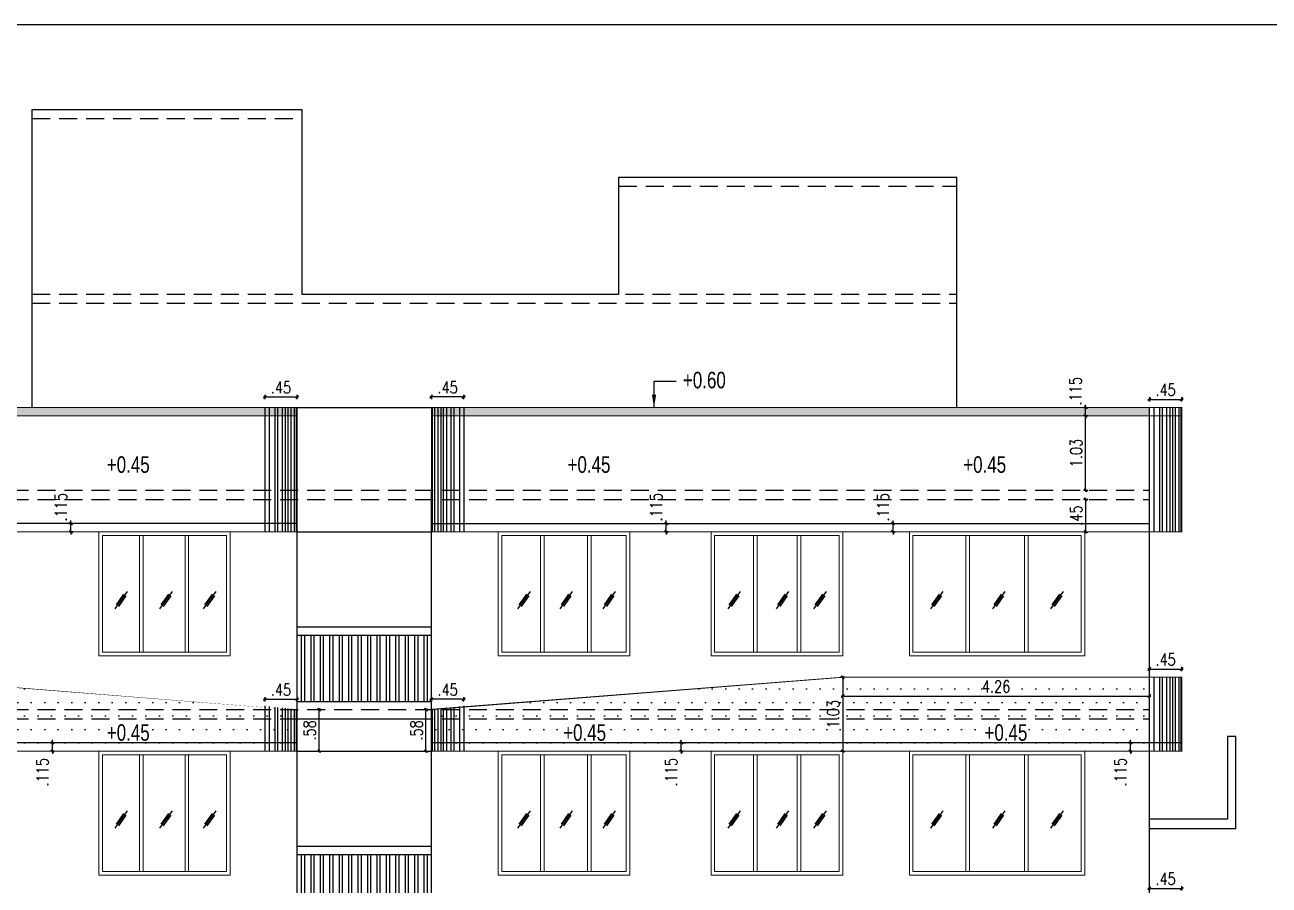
# Model space of a CAD drawing. Header units: inches. Extents: x 14331 to 14549, y 2557 to 2714.
# Drawn here: x 14461.41 to 14478.71, y 2685.1 to 2697.06 of the extents above; entities that cross this region are included whole.
import ezdxf
from ezdxf.enums import TextEntityAlignment as Align

# ---------------------------------------------------------------- set-up
doc = ezdxf.new("R2010")
doc.units = ezdxf.units.IN
doc.header["$LTSCALE"] = 0.25
doc.header["$MEASUREMENT"] = 0
doc.header["$PDMODE"] = 35
doc.linetypes.add('1', pattern=[0])
doc.linetypes.add('DASHEDX2', pattern=[1.5, 1, -0.5])
for name, color, linetype in [('ELE.PROJ.', 1, 'Continuous'), ('GLASS WINDOW', 251, '1'), ('hatch', 251, 'Continuous'), ('proj-internal', 1, 'DASHEDX2'), ('wall', 7, 'Continuous'), ('walls', 7, 'Continuous'), ('WORK TEX', 6, 'Continuous'), ('WORKING DIM', 7, 'Continuous')]:
    doc.layers.add(name, color=color, linetype=linetype)
doc.layers.add('WINDOW', color=106, linetype='Continuous', lineweight=13)
doc.styles.add('ARIAL', font='TIMES_0.TTF')
doc.styles.add('ARL', font='swisscl_0.ttf')
doc.styles.add('romans', font='romans.shx', dxfattribs={"width": 0.8})
doc.dimstyles.new('121', dxfattribs={"dimscale": 0.1, "dimtxt": 1.65, "dimasz": 0.2, "dimexe": 0.03125, "dimexo": 0.25, "dimgap": 0.5, "dimtad": 1, "dimzin": 4, "dimdsep": 46, "dimtxsty": 'romans', "dimblk1": 'MINITICK', "dimblk2": 'MINITICK', "dimsah": 1, "dimcen": 1, "dimse1": 1, "dimse2": 1, "dimclrd": 252, "dimclre": 256, "dimclrt": 7, "dimadec": 3, "dimazin": 0, "dimtfac": 0.8, "dimtix": 1, "dimtmove": 2, "dimatfit": 3, "dimfxl": 0, "dimtolj": 1, "dimtzin": 3, "dimarcsym": 0})
doc.dimstyles.new('DFSGSG', dxfattribs={"dimtxt": 0.23, "dimasz": 0.18, "dimexe": 0.18, "dimexo": 0.0625, "dimgap": 0.09, "dimtad": 1, "dimzin": 0, "dimdsep": 46, "dimtxsty": 'ARIAL', "dimcen": 0.09, "dimse1": 1, "dimse2": 1, "dimaunit": 1, "dimadec": 0, "dimazin": 0, "dimtfac": 1, "dimtix": 1, "dimtofl": 0, "dimtmove": 0, "dimatfit": 3, "dimfxl": 0, "dimtolj": 1, "dimtzin": 0, "dimarcsym": 0})
pattern_1 = [(0, (-426.0942656453099, 50.82431350788374), (0.09375, 0.1875), [0, -0.1875])]
pattern_2 = [(0, (-168.4275939405434, 17.27431350788402), (0.015625, 0.03125), [0, -0.03125])]

# ---------------------------------------------------------------- blocks, each defined once
blk = doc.blocks.new('MINITICK')
at = {"color": 7}
for p, q in [((1, 1), (-1, -1)), ((-1, 0), (1, 0)), ((0, -1.5), (0, 1.5))]:
    blk.add_line(p, q, dxfattribs=at)
blk = doc.blocks.new('*D1663')
at = {"layer": 'Defpoints', "color": 0, "transparency": 16777216}
for p in [(14477.0481943721, 2684.940746449581), (14477.4981943721, 2685.050489471455), (14477.4981943721, 2684.940746449581)]:
    blk.add_point(p, dxfattribs=at)
at = {"layer": 'WORKING DIM', "color": 252, "lineweight": -2, "transparency": 16777216}
blk.add_line((14477.0681943721, 2685.050489471455), (14477.4781943721, 2685.050489471455), dxfattribs=at)
at = {"layer": 'WORKING DIM', "color": 252, "lineweight": -2, "transparency": 16777216, "xscale": 0.02, "yscale": 0.02, "zscale": 0.02, "rotation": 180}
blk.add_blockref('MINITICK', (14477.0481943721, 2685.050489471455), dxfattribs=at)
at = {"layer": 'WORKING DIM', "color": 252, "lineweight": -2, "transparency": 16777216, "xscale": 0.02, "yscale": 0.02, "zscale": 0.02}
blk.add_blockref('MINITICK', (14477.4981943721, 2685.050489471455), dxfattribs=at)
at = {"layer": 'WORKING DIM', "color": 7, "transparency": 16777216, "insert": (14477.2731943721, 2685.182989471456), "char_height": 0.165, "attachment_point": 5, "style": 'romans'}
blk.add_mtext('\\A1;.45', dxfattribs=at)
blk = doc.blocks.new('*D1682')
at = {"layer": 'Defpoints', "color": 0, "transparency": 16777216}
for p in [(14466.98793672139, 2687.537099444669), (14467.06343827724, 2687.537099444669), (14467.06343827724, 2686.960066924358)]:
    blk.add_point(p, dxfattribs=at)
at = {"layer": 'WORKING DIM', "color": 252, "lineweight": -2, "transparency": 16777216}
blk.add_line((14466.98793672139, 2686.980066924358), (14466.98793672139, 2687.517099444669), dxfattribs=at)
at = {"layer": 'WORKING DIM', "color": 252, "lineweight": -2, "transparency": 16777216, "xscale": 0.02, "yscale": 0.02, "zscale": 0.02}
for p, rotation in [((14466.98793672139, 2687.537099444669), 90), ((14466.98793672139, 2686.960066924358), 270)]:
    blk.add_blockref('MINITICK', p, dxfattribs=dict(at, rotation=rotation))
at = {"layer": 'WORKING DIM', "color": 7, "transparency": 16777216, "insert": (14466.85543672139, 2687.248583184516), "char_height": 0.165, "attachment_point": 5, "rotation": 90, "style": 'romans'}
blk.add_mtext('\\A1;.58', dxfattribs=at)
blk = doc.blocks.new('*D1676')
at = {"layer": 'Defpoints', "color": 0, "transparency": 16777216}
for p in [(14477.4981943721, 2688.100521991766), (14477.0481943721, 2687.990778969892), (14477.4981943721, 2687.990778969892)]:
    blk.add_point(p, dxfattribs=at)
at = {"layer": 'WORKING DIM', "color": 252, "lineweight": -2, "transparency": 16777216}
blk.add_line((14477.0681943721, 2688.100521991766), (14477.4781943721, 2688.100521991766), dxfattribs=at)
at = {"layer": 'WORKING DIM', "color": 252, "lineweight": -2, "transparency": 16777216, "xscale": 0.02, "yscale": 0.02, "zscale": 0.02, "rotation": 180}
blk.add_blockref('MINITICK', (14477.0481943721, 2688.100521991766), dxfattribs=at)
at = {"layer": 'WORKING DIM', "color": 252, "lineweight": -2, "transparency": 16777216, "xscale": 0.02, "yscale": 0.02, "zscale": 0.02}
blk.add_blockref('MINITICK', (14477.4981943721, 2688.100521991766), dxfattribs=at)
at = {"layer": 'WORKING DIM', "color": 7, "transparency": 16777216, "insert": (14477.2731943721, 2688.233021991766), "char_height": 0.165, "attachment_point": 5, "style": 'romans'}
blk.add_mtext('\\A1;.45', dxfattribs=at)
blk = doc.blocks.new('*D1678')
at = {"layer": 'Defpoints', "color": 0, "transparency": 16777216}
for p in [(14465.19606022876, 2687.537099444669), (14465.50256781665, 2687.537099444669), (14465.19606022876, 2686.960066924358)]:
    blk.add_point(p, dxfattribs=at)
at = {"layer": 'WORKING DIM', "color": 252, "lineweight": -2, "transparency": 16777216}
blk.add_line((14465.50256781665, 2686.980066924358), (14465.50256781665, 2687.517099444669), dxfattribs=at)
at = {"layer": 'WORKING DIM', "color": 252, "lineweight": -2, "transparency": 16777216, "xscale": 0.02, "yscale": 0.02, "zscale": 0.02}
for p, rotation in [((14465.50256781665, 2687.537099444669), 90), ((14465.50256781665, 2686.960066924358), 270)]:
    blk.add_blockref('MINITICK', p, dxfattribs=dict(at, rotation=rotation))
at = {"layer": 'WORKING DIM', "color": 7, "transparency": 16777216, "insert": (14465.37006781666, 2687.248583184516), "char_height": 0.165, "attachment_point": 5, "rotation": 90, "style": 'romans'}
blk.add_mtext('\\A1;.58', dxfattribs=at)
blk = doc.blocks.new('*D1683')
at = {"layer": 'Defpoints', "color": 0, "transparency": 16777216}
for p in [(14465.19606022876, 2687.681286657323), (14464.74606022875, 2687.240619934), (14465.19606022876, 2687.248583184514)]:
    blk.add_point(p, dxfattribs=at)
at = {"layer": 'WORKING DIM', "color": 252, "lineweight": -2, "transparency": 16777216}
blk.add_line((14464.76606022875, 2687.681286657323), (14465.17606022876, 2687.681286657323), dxfattribs=at)
at = {"layer": 'WORKING DIM', "color": 252, "lineweight": -2, "transparency": 16777216, "xscale": 0.02, "yscale": 0.02, "zscale": 0.02, "rotation": 180}
blk.add_blockref('MINITICK', (14464.74606022875, 2687.681286657323), dxfattribs=at)
at = {"layer": 'WORKING DIM', "color": 252, "lineweight": -2, "transparency": 16777216, "xscale": 0.02, "yscale": 0.02, "zscale": 0.02}
blk.add_blockref('MINITICK', (14465.19606022876, 2687.681286657323), dxfattribs=at)
at = {"layer": 'WORKING DIM', "color": 7, "transparency": 16777216, "insert": (14464.97106022876, 2687.813786657323), "char_height": 0.165, "attachment_point": 5, "style": 'romans'}
blk.add_mtext('\\A1;.45', dxfattribs=at)
blk = doc.blocks.new('*D1679')
at = {"layer": 'Defpoints', "color": 0, "transparency": 16777216}
for p in [(14466.98793672139, 2687.537099444669), (14467.06343827724, 2687.537099444669), (14467.06343827724, 2686.960066924358)]:
    blk.add_point(p, dxfattribs=at)
at = {"layer": 'WORKING DIM', "color": 252, "lineweight": -2, "transparency": 16777216}
blk.add_line((14466.98793672139, 2686.980066924358), (14466.98793672139, 2687.517099444669), dxfattribs=at)
at = {"layer": 'WORKING DIM', "color": 252, "lineweight": -2, "transparency": 16777216, "xscale": 0.02, "yscale": 0.02, "zscale": 0.02}
for p, rotation in [((14466.98793672139, 2687.537099444669), 90), ((14466.98793672139, 2686.960066924358), 270)]:
    blk.add_blockref('MINITICK', p, dxfattribs=dict(at, rotation=rotation))
at = {"layer": 'WORKING DIM', "color": 7, "transparency": 16777216, "insert": (14466.85543672139, 2687.248583184516), "char_height": 0.165, "attachment_point": 5, "rotation": 90, "style": 'romans'}
blk.add_mtext('\\A1;.58', dxfattribs=at)
blk = doc.blocks.new('*D1684')
at = {"layer": 'Defpoints', "color": 0, "transparency": 16777216}
for p in [(14467.06343827724, 2687.681286657323), (14467.06343827724, 2687.248583184514), (14467.51343827724, 2687.240619934)]:
    blk.add_point(p, dxfattribs=at)
at = {"layer": 'WORKING DIM', "color": 252, "lineweight": -2, "transparency": 16777216}
blk.add_line((14467.49343827724, 2687.681286657323), (14467.08343827724, 2687.681286657323), dxfattribs=at)
at = {"layer": 'WORKING DIM', "color": 252, "lineweight": -2, "transparency": 16777216, "xscale": 0.02, "yscale": 0.02, "zscale": 0.02, "rotation": 180}
blk.add_blockref('MINITICK', (14467.06343827724, 2687.681286657323), dxfattribs=at)
at = {"layer": 'WORKING DIM', "color": 252, "lineweight": -2, "transparency": 16777216, "xscale": 0.02, "yscale": 0.02, "zscale": 0.02}
blk.add_blockref('MINITICK', (14467.51343827724, 2687.681286657323), dxfattribs=at)
at = {"layer": 'WORKING DIM', "color": 7, "transparency": 16777216, "insert": (14467.28843827724, 2687.813786657323), "char_height": 0.165, "attachment_point": 5, "style": 'romans'}
blk.add_mtext('\\A1;.45', dxfattribs=at)
blk = doc.blocks.new('*D1687')
at = {"layer": 'Defpoints', "color": 0, "transparency": 16777216}
for p in [(14472.78368217803, 2687.987099444668), (14477.0481943721, 2687.990778969892), (14477.0481943721, 2687.726012052455)]:
    blk.add_point(p, dxfattribs=at)
at = {"layer": 'WORKING DIM', "color": 252, "lineweight": -2, "transparency": 16777216}
blk.add_line((14472.80368217803, 2687.726012052455), (14477.0281943721, 2687.726012052455), dxfattribs=at)
at = {"layer": 'WORKING DIM', "color": 252, "lineweight": -2, "transparency": 16777216, "xscale": 0.02, "yscale": 0.02, "zscale": 0.02, "rotation": 180}
blk.add_blockref('MINITICK', (14472.78368217803, 2687.726012052455), dxfattribs=at)
at = {"layer": 'WORKING DIM', "color": 252, "lineweight": -2, "transparency": 16777216, "xscale": 0.02, "yscale": 0.02, "zscale": 0.02}
blk.add_blockref('MINITICK', (14477.0481943721, 2687.726012052455), dxfattribs=at)
at = {"layer": 'WORKING DIM', "color": 7, "transparency": 16777216, "insert": (14474.91593827506, 2687.858512052455), "char_height": 0.165, "attachment_point": 5, "style": 'romans'}
blk.add_mtext('\\A1;4.26', dxfattribs=at)
blk = doc.blocks.new('*D1688')
at = {"layer": 'Defpoints', "color": 0, "transparency": 16777216}
for p in [(14472.78368217803, 2687.987099444668), (14472.78368217803, 2686.960066924358), (14472.78368217803, 2686.960066924358)]:
    blk.add_point(p, dxfattribs=at)
at = {"layer": 'WORKING DIM', "color": 252, "lineweight": -2, "transparency": 16777216}
blk.add_line((14472.78368217803, 2687.967099444668), (14472.78368217803, 2686.980066924358), dxfattribs=at)
at = {"layer": 'WORKING DIM', "color": 252, "lineweight": -2, "transparency": 16777216, "xscale": 0.02, "yscale": 0.02, "zscale": 0.02}
for p, rotation in [((14472.78368217803, 2687.987099444668), 90), ((14472.78368217803, 2686.960066924358), 270)]:
    blk.add_blockref('MINITICK', p, dxfattribs=dict(at, rotation=rotation))
at = {"layer": 'WORKING DIM', "color": 7, "transparency": 16777216, "insert": (14472.65118217803, 2687.473583184515), "char_height": 0.165, "attachment_point": 5, "rotation": 90, "style": 'romans'}
blk.add_mtext('\\A1;1.03', dxfattribs=at)
blk = doc.blocks.new('*D1689')
at = {"layer": 'Defpoints', "color": 0, "transparency": 16777216}
for p in [(14477.4981943721, 2691.850176888718), (14477.0481943721, 2691.040746449582), (14477.4981943721, 2691.040746449582)]:
    blk.add_point(p, dxfattribs=at)
at = {"layer": 'WORKING DIM', "color": 252, "lineweight": -2, "transparency": 16777216}
blk.add_line((14477.0681943721, 2691.850176888718), (14477.4781943721, 2691.850176888718), dxfattribs=at)
at = {"layer": 'WORKING DIM', "color": 252, "lineweight": -2, "transparency": 16777216, "xscale": 0.02, "yscale": 0.02, "zscale": 0.02, "rotation": 180}
blk.add_blockref('MINITICK', (14477.0481943721, 2691.850176888718), dxfattribs=at)
at = {"layer": 'WORKING DIM', "color": 252, "lineweight": -2, "transparency": 16777216, "xscale": 0.02, "yscale": 0.02, "zscale": 0.02}
blk.add_blockref('MINITICK', (14477.4981943721, 2691.850176888718), dxfattribs=at)
at = {"layer": 'WORKING DIM', "color": 7, "transparency": 16777216, "insert": (14477.2731943721, 2691.982676888718), "char_height": 0.165, "attachment_point": 5, "style": 'romans'}
blk.add_mtext('\\A1;.45', dxfattribs=at)
blk = doc.blocks.new('*D1692')
at = {"layer": 'Defpoints', "color": 0, "transparency": 16777216}
for p in [(14465.19606022884, 2691.885190344581), (14464.74606022875, 2691.559391935838), (14465.19606022884, 2691.559391935838)]:
    blk.add_point(p, dxfattribs=at)
at = {"layer": 'WORKING DIM', "color": 252, "lineweight": -2, "transparency": 16777216}
blk.add_line((14464.76606022875, 2691.885190344581), (14465.17606022884, 2691.885190344581), dxfattribs=at)
at = {"layer": 'WORKING DIM', "color": 252, "lineweight": -2, "transparency": 16777216, "xscale": 0.02, "yscale": 0.02, "zscale": 0.02, "rotation": 180}
blk.add_blockref('MINITICK', (14464.74606022875, 2691.885190344581), dxfattribs=at)
at = {"layer": 'WORKING DIM', "color": 252, "lineweight": -2, "transparency": 16777216, "xscale": 0.02, "yscale": 0.02, "zscale": 0.02}
blk.add_blockref('MINITICK', (14465.19606022884, 2691.885190344581), dxfattribs=at)
at = {"layer": 'WORKING DIM', "color": 7, "transparency": 16777216, "insert": (14464.9710602288, 2692.017690344581), "char_height": 0.165, "attachment_point": 5, "style": 'romans'}
blk.add_mtext('\\A1;.45', dxfattribs=at)
blk = doc.blocks.new('*D1693')
at = {"layer": 'Defpoints', "color": 0, "transparency": 16777216}
for p in [(14467.06343827715, 2691.885190344581), (14467.06343827715, 2691.559391935838), (14467.51343827724, 2691.559391935838)]:
    blk.add_point(p, dxfattribs=at)
at = {"layer": 'WORKING DIM', "color": 252, "lineweight": -2, "transparency": 16777216}
blk.add_line((14467.49343827724, 2691.885190344581), (14467.08343827715, 2691.885190344581), dxfattribs=at)
at = {"layer": 'WORKING DIM', "color": 252, "lineweight": -2, "transparency": 16777216, "xscale": 0.02, "yscale": 0.02, "zscale": 0.02, "rotation": 180}
blk.add_blockref('MINITICK', (14467.06343827715, 2691.885190344581), dxfattribs=at)
at = {"layer": 'WORKING DIM', "color": 252, "lineweight": -2, "transparency": 16777216, "xscale": 0.02, "yscale": 0.02, "zscale": 0.02}
blk.add_blockref('MINITICK', (14467.51343827724, 2691.885190344581), dxfattribs=at)
at = {"layer": 'WORKING DIM', "color": 7, "transparency": 16777216, "insert": (14467.2884382772, 2692.017690344581), "char_height": 0.165, "attachment_point": 5, "style": 'romans'}
blk.add_mtext('\\A1;.45', dxfattribs=at)
blk = doc.blocks.new('*D1696')
at = {"layer": 'Defpoints', "color": 0, "transparency": 16777216}
for p in [(14475.86998725268, 2690.460034404047), (14475.86998725268, 2690.010034404047), (14476.16099706518, 2690.010034404047)]:
    blk.add_point(p, dxfattribs=at)
at = {"layer": 'WORKING DIM', "color": 252, "lineweight": -2, "transparency": 16777216}
blk.add_line((14476.16099706518, 2690.440034404047), (14476.16099706518, 2690.030034404047), dxfattribs=at)
at = {"layer": 'WORKING DIM', "color": 252, "lineweight": -2, "transparency": 16777216, "xscale": 0.02, "yscale": 0.02, "zscale": 0.02}
for p, rotation in [((14476.16099706518, 2690.460034404047), 90), ((14476.16099706518, 2690.010034404047), 270)]:
    blk.add_blockref('MINITICK', p, dxfattribs=dict(at, rotation=rotation))
at = {"layer": 'WORKING DIM', "color": 7, "transparency": 16777216, "insert": (14476.02849706518, 2690.23503440405), "char_height": 0.165, "attachment_point": 5, "rotation": 90, "style": 'romans'}
blk.add_mtext('\\A1;.45', dxfattribs=at)
blk = doc.blocks.new('*D1698')
at = {"layer": 'Defpoints', "color": 0, "transparency": 16777216}
for p in [(14476.16099706518, 2691.622001883737), (14476.30182265162, 2691.622001883737), (14476.30182265162, 2690.587034404047)]:
    blk.add_point(p, dxfattribs=at)
at = {"layer": 'WORKING DIM', "color": 252, "lineweight": -2, "transparency": 16777216}
blk.add_line((14476.16099706518, 2690.607034404047), (14476.16099706518, 2691.602001883737), dxfattribs=at)
at = {"layer": 'WORKING DIM', "color": 252, "lineweight": -2, "transparency": 16777216, "xscale": 0.02, "yscale": 0.02, "zscale": 0.02}
for p, rotation in [((14476.16099706518, 2691.622001883737), 90), ((14476.16099706518, 2690.587034404047), 270)]:
    blk.add_blockref('MINITICK', p, dxfattribs=dict(at, rotation=rotation))
at = {"layer": 'WORKING DIM', "color": 7, "transparency": 16777216, "insert": (14476.02849706518, 2691.104518143894), "char_height": 0.165, "attachment_point": 5, "rotation": 90, "style": 'romans'}
blk.add_mtext('\\A1;1.03', dxfattribs=at)
blk = doc.blocks.new('*D1697')
at = {"layer": 'Defpoints', "color": 0, "transparency": 16777216}
for p in [(14475.9616167459, 2691.737034404047), (14476.16099706518, 2691.737034404047), (14475.9616167459, 2691.622034404048)]:
    blk.add_point(p, dxfattribs=at)
at = {"layer": 'WORKING DIM', "color": 252, "lineweight": -2, "transparency": 16777216}
for p, q in [((14476.16099706518, 2691.757034404047), (14476.16099706518, 2691.777034404047)), ((14476.16099706518, 2691.622034404048), (14476.16099706518, 2691.737034404047)), ((14476.16099706518, 2691.602034404048), (14476.16099706518, 2691.582034404048))]:
    blk.add_line(p, q, dxfattribs=at)
at = {"layer": 'WORKING DIM', "color": 252, "lineweight": -2, "transparency": 16777216, "xscale": 0.02, "yscale": 0.02, "zscale": 0.02}
for p, rotation in [((14476.16099706518, 2691.737034404047), 270), ((14476.16099706518, 2691.622034404048), 90)]:
    blk.add_blockref('MINITICK', p, dxfattribs=dict(at, rotation=rotation))
at = {"layer": 'WORKING DIM', "color": 7, "transparency": 16777216, "insert": (14476.01979997414, 2691.964001781243), "char_height": 0.165, "attachment_point": 5, "rotation": 90, "style": 'romans'}
blk.add_mtext('\\A1;.115', dxfattribs=at)
blk = doc.blocks.new('*D1700')
at = {"layer": 'Defpoints', "color": 0, "transparency": 16777216}
for p in [(14470.32916275112, 2690.125034404047), (14470.52854307041, 2690.125034404047), (14470.52854307041, 2690.010034404047)]:
    blk.add_point(p, dxfattribs=at)
at = {"layer": 'WORKING DIM', "color": 252, "lineweight": -2, "transparency": 16777216}
for p, q in [((14470.32916275112, 2690.145034404047), (14470.32916275112, 2690.165034404047)), ((14470.32916275112, 2690.010034404047), (14470.32916275112, 2690.125034404047)), ((14470.32916275112, 2689.990034404047), (14470.32916275112, 2689.970034404048))]:
    blk.add_line(p, q, dxfattribs=at)
at = {"layer": 'WORKING DIM', "color": 252, "lineweight": -2, "transparency": 16777216, "xscale": 0.02, "yscale": 0.02, "zscale": 0.02}
for p, rotation in [((14470.32916275112, 2690.125034404047), 270), ((14470.32916275112, 2690.010034404047), 90)]:
    blk.add_blockref('MINITICK', p, dxfattribs=dict(at, rotation=rotation))
at = {"layer": 'WORKING DIM', "color": 7, "transparency": 16777216, "insert": (14470.18916275112, 2690.352001781243), "char_height": 0.165, "attachment_point": 5, "rotation": 90, "style": 'romans'}
blk.add_mtext('\\A1;.115', dxfattribs=at)
blk = doc.blocks.new('*D1741')
at = {"layer": 'Defpoints', "color": 0, "transparency": 16777216}
for p in [(14461.7940547702, 2687.075066924358), (14461.99343508949, 2687.075066924358), (14461.99343508949, 2686.960066924358)]:
    blk.add_point(p, dxfattribs=at)
at = {"layer": 'WORKING DIM', "color": 252, "lineweight": -2, "transparency": 16777216}
for p, q in [((14461.7940547702, 2687.095066924358), (14461.7940547702, 2687.115066924358)), ((14461.7940547702, 2686.960066924358), (14461.7940547702, 2687.075066924358)), ((14461.7940547702, 2686.940066924358), (14461.7940547702, 2686.920066924358))]:
    blk.add_line(p, q, dxfattribs=at)
at = {"layer": 'WORKING DIM', "color": 252, "lineweight": -2, "transparency": 16777216, "xscale": 0.02, "yscale": 0.02, "zscale": 0.02}
for p, rotation in [((14461.7940547702, 2687.075066924358), 270), ((14461.7940547702, 2686.960066924358), 90)]:
    blk.add_blockref('MINITICK', p, dxfattribs=dict(at, rotation=rotation))
at = {"layer": 'WORKING DIM', "color": 7, "transparency": 16777216, "insert": (14461.6540547702, 2686.666246858205), "char_height": 0.165, "attachment_point": 5, "rotation": 90, "style": 'romans'}
blk.add_mtext('\\A1;.115', dxfattribs=at)
blk = doc.blocks.new('*D1742')
at = {"layer": 'Defpoints', "color": 0, "transparency": 16777216}
for p in [(14470.53858595876, 2687.075066924358), (14470.73796627805, 2687.075066924358), (14470.73796627805, 2686.960066924358)]:
    blk.add_point(p, dxfattribs=at)
at = {"layer": 'WORKING DIM', "color": 252, "lineweight": -2, "transparency": 16777216}
for p, q in [((14470.53858595876, 2687.095066924358), (14470.53858595876, 2687.115066924358)), ((14470.53858595876, 2686.960066924358), (14470.53858595876, 2687.075066924358)), ((14470.53858595876, 2686.940066924358), (14470.53858595876, 2686.920066924358))]:
    blk.add_line(p, q, dxfattribs=at)
at = {"layer": 'WORKING DIM', "color": 252, "lineweight": -2, "transparency": 16777216, "xscale": 0.02, "yscale": 0.02, "zscale": 0.02}
for p, rotation in [((14470.53858595876, 2687.075066924358), 270), ((14470.53858595876, 2686.960066924358), 90)]:
    blk.add_blockref('MINITICK', p, dxfattribs=dict(at, rotation=rotation))
at = {"layer": 'WORKING DIM', "color": 7, "transparency": 16777216, "insert": (14470.39858595876, 2686.666246858205), "char_height": 0.165, "attachment_point": 5, "rotation": 90, "style": 'romans'}
blk.add_mtext('\\A1;.115', dxfattribs=at)
blk = doc.blocks.new('*D1743')
at = {"layer": 'Defpoints', "color": 0, "transparency": 16777216}
for p in [(14476.78513123717, 2687.075066924358), (14476.98451155646, 2687.075066924358), (14476.98451155646, 2686.960066924358)]:
    blk.add_point(p, dxfattribs=at)
at = {"layer": 'WORKING DIM', "color": 252, "lineweight": -2, "transparency": 16777216}
for p, q in [((14476.78513123717, 2687.095066924358), (14476.78513123717, 2687.115066924358)), ((14476.78513123717, 2686.960066924358), (14476.78513123717, 2687.075066924358)), ((14476.78513123717, 2686.940066924358), (14476.78513123717, 2686.920066924358))]:
    blk.add_line(p, q, dxfattribs=at)
at = {"layer": 'WORKING DIM', "color": 252, "lineweight": -2, "transparency": 16777216, "xscale": 0.02, "yscale": 0.02, "zscale": 0.02}
for p, rotation in [((14476.78513123717, 2687.075066924358), 270), ((14476.78513123717, 2686.960066924358), 90)]:
    blk.add_blockref('MINITICK', p, dxfattribs=dict(at, rotation=rotation))
at = {"layer": 'WORKING DIM', "color": 7, "transparency": 16777216, "insert": (14476.64513123717, 2686.666246858205), "char_height": 0.165, "attachment_point": 5, "rotation": 90, "style": 'romans'}
blk.add_mtext('\\A1;.115', dxfattribs=at)
blk = doc.blocks.new('*D1745')
at = {"layer": 'Defpoints', "color": 0, "transparency": 16777216}
for p in [(14462.05010502398, 2690.125034404047), (14462.24948534327, 2690.125034404047), (14462.24948534327, 2690.010034404047)]:
    blk.add_point(p, dxfattribs=at)
at = {"layer": 'WORKING DIM', "color": 252, "lineweight": -2, "transparency": 16777216}
for p, q in [((14462.05010502398, 2690.145034404047), (14462.05010502398, 2690.165034404047)), ((14462.05010502398, 2690.010034404047), (14462.05010502398, 2690.125034404047)), ((14462.05010502398, 2689.990034404047), (14462.05010502398, 2689.970034404048))]:
    blk.add_line(p, q, dxfattribs=at)
at = {"layer": 'WORKING DIM', "color": 252, "lineweight": -2, "transparency": 16777216, "xscale": 0.02, "yscale": 0.02, "zscale": 0.02}
for p, rotation in [((14462.05010502398, 2690.125034404047), 270), ((14462.05010502398, 2690.010034404047), 90)]:
    blk.add_blockref('MINITICK', p, dxfattribs=dict(at, rotation=rotation))
at = {"layer": 'WORKING DIM', "color": 7, "transparency": 16777216, "insert": (14461.91010502398, 2690.352001781243), "char_height": 0.165, "attachment_point": 5, "rotation": 90, "style": 'romans'}
blk.add_mtext('\\A1;.115', dxfattribs=at)
blk = doc.blocks.new('*D1746')
at = {"layer": 'Defpoints', "color": 0, "transparency": 16777216}
for p in [(14473.48377562456, 2690.125034404047), (14473.68315594385, 2690.125034404047), (14473.68315594385, 2690.010034404047)]:
    blk.add_point(p, dxfattribs=at)
at = {"layer": 'WORKING DIM', "color": 252, "lineweight": -2, "transparency": 16777216}
for p, q in [((14473.48377562456, 2690.145034404047), (14473.48377562456, 2690.165034404047)), ((14473.48377562456, 2690.010034404047), (14473.48377562456, 2690.125034404047)), ((14473.48377562456, 2689.990034404047), (14473.48377562456, 2689.970034404048))]:
    blk.add_line(p, q, dxfattribs=at)
at = {"layer": 'WORKING DIM', "color": 252, "lineweight": -2, "transparency": 16777216, "xscale": 0.02, "yscale": 0.02, "zscale": 0.02}
for p, rotation in [((14473.48377562456, 2690.125034404047), 270), ((14473.48377562456, 2690.010034404047), 90)]:
    blk.add_blockref('MINITICK', p, dxfattribs=dict(at, rotation=rotation))
at = {"layer": 'WORKING DIM', "color": 7, "transparency": 16777216, "insert": (14473.34377562456, 2690.352001781243), "char_height": 0.165, "attachment_point": 5, "rotation": 90, "style": 'romans'}
blk.add_mtext('\\A1;.115', dxfattribs=at)

msp = doc.modelspace()

# ---------------------------------------------------------------- hatches: boundary and pattern name
at = {"layer": 'hatch', "true_color": 0xc7b399}
h = msp.add_hatch(dxfattribs=at)
h.set_pattern_fill('DOTS', color=253, scale=0.5)
h.set_pattern_definition(pattern_2)
h.paths.add_polyline_path([(14455.21130413381, 2691.737034404047), (14465.19606022877, 2691.737034404047), (14465.19606022877, 2691.622034404048), (14455.21130413381, 2691.622034404048)])
h = msp.add_hatch(dxfattribs=at)
h.set_pattern_fill('DOTS', color=253, scale=0.5)
h.set_pattern_definition(pattern_2)
h.paths.add_polyline_path([(14477.04819437218, 2691.737034404047), (14467.06343827723, 2691.737034404047), (14467.06343827723, 2691.622034404048), (14477.04819437218, 2691.622034404048)])
h = msp.add_hatch(dxfattribs=at)
h.set_pattern_fill('DOTS', color=253, scale=3)
h.set_pattern_definition(pattern_1)
h.paths.add_polyline_path([(14459.47715779127, 2687.987099444668), (14455.21130413381, 2687.987099444668), (14455.21130413381, 2686.960066924358), (14465.19606022885, 2686.960066924358), (14465.19606022877, 2687.537099444668)])
h = msp.add_hatch(dxfattribs=at)
h.set_pattern_fill('DOTS', color=253, scale=3)
h.set_pattern_definition(pattern_1)
h.paths.add_polyline_path([(14477.0481943721, 2687.987099444668), (14472.78234071472, 2687.987099444668), (14467.06343827723, 2687.537099444668), (14467.06343827715, 2686.960066924358), (14477.0481943721, 2686.960066924358)])
at = {"layer": 'wall'}
h = msp.add_hatch(dxfattribs=at)
h.set_pattern_fill('ANSI32', color=8, scale=0.35, angle=45)
h.set_pattern_definition([(90, (-39.44178345264118, 69.37783651387645), (-0.13125, 2.775557561562891e-17), []), (90, (-39.39803345271457, 69.42158651380305), (-0.13125, 2.775557561562891e-17), [])])
h.paths.add_polyline_path([(14467.06343827715, 2688.572066924358), (14465.19606022885, 2688.572066924358), (14465.19606022885, 2687.652066924358), (14467.06343827715, 2687.652066924358)])
h = msp.add_hatch(dxfattribs=at)
h.set_pattern_fill('ANSI32', color=8, scale=0.35, angle=45)
h.set_pattern_definition([(90, (-39.44178345264118, 66.32786903418673), (-0.13125, 2.775557561562891e-17), []), (90, (-39.39803345271457, 66.37161903411334), (-0.13125, 2.775557561562891e-17), [])])
h.paths.add_polyline_path([(14467.06343827715, 2685.522099444669), (14465.19606022885, 2685.522099444669), (14465.19606022885, 2684.602099444668), (14467.06343827715, 2684.602099444668)])

# ---------------------------------------------------------------- linework, layer by layer
at = {"layer": 'ELE.PROJ.', "color": 8}
for p, q in [((14464.74606022875, 2691.737034404047), (14464.74606022875, 2690.010034404048)), ((14464.80674609574, 2691.737034404047), (14464.80674609574, 2690.010034404048)), ((14464.88482987085, 2691.737034404047), (14464.88482987085, 2690.010034404048)), ((14464.92477921658, 2691.737034404047), (14464.92477921658, 2690.010034404048)), ((14464.98571191438, 2691.737034404047), (14464.98571191438, 2690.010034404048)), ((14465.03186869778, 2691.737034404047), (14465.03186869778, 2690.010034404048)), ((14465.0653999077, 2691.737034404047), (14465.0653999077, 2690.010034404048)), ((14465.10650741018, 2691.737034404047), (14465.10650741018, 2690.010034404048)), ((14465.15516176331, 2691.737034404047), (14465.15516176331, 2690.010034404048)), ((14465.18399798305, 2691.737034404047), (14465.18399798305, 2690.010034404048)), ((14467.07550052294, 2691.737034404047), (14467.07550052294, 2690.010034404048)), ((14467.10433674268, 2691.737034404047), (14467.10433674268, 2690.010034404048)), ((14467.15299109582, 2691.737034404047), (14467.15299109582, 2690.010034404048)), ((14467.1940985983, 2691.737034404047), (14467.1940985983, 2690.010034404048)), ((14467.22762980821, 2691.737034404047), (14467.22762980821, 2690.010034404048)), ((14467.27378659162, 2691.737034404047), (14467.27378659162, 2690.010034404048)), ((14467.33471928941, 2691.737034404047), (14467.33471928941, 2690.010034404048)), ((14467.37466863515, 2691.737034404047), (14467.37466863515, 2690.010034404048)), ((14467.45275241026, 2691.737034404047), (14467.45275241026, 2690.010034404048)), ((14467.51343827724, 2691.737034404047), (14467.51343827724, 2690.010034404048)), ((14477.10888023908, 2691.737034404047), (14477.10888023908, 2690.010034404048)), ((14477.18696401419, 2691.737034404047), (14477.18696401419, 2690.010034404048)), ((14477.22691335993, 2691.737034404047), (14477.22691335993, 2690.010034404048)), ((14477.28784605772, 2691.737034404047), (14477.28784605772, 2690.010034404048)), ((14477.33400284113, 2691.737034404047), (14477.33400284113, 2690.010034404048)), ((14477.36753405104, 2691.737034404047), (14477.36753405104, 2690.010034404048)), ((14477.40864155352, 2691.737034404047), (14477.40864155352, 2690.010034404048)), ((14477.45729590666, 2691.737034404047), (14477.45729590666, 2690.010034404048)), ((14477.4861321264, 2691.737034404047), (14477.4861321264, 2690.010034404048)), ((14477.10888023908, 2687.990778969891), (14477.10888023908, 2686.960066924359)), ((14477.18696401419, 2687.990778969891), (14477.18696401419, 2686.960066924359)), ((14477.22691335993, 2687.990778969891), (14477.22691335993, 2686.960066924359)), ((14477.28784605772, 2687.990778969891), (14477.28784605772, 2686.960066924359)), ((14477.33400284113, 2687.990778969891), (14477.33400284113, 2686.960066924359)), ((14477.36753405104, 2687.990778969891), (14477.36753405104, 2686.960066924359)), ((14477.40864155352, 2687.990778969891), (14477.40864155352, 2686.960066924359)), ((14477.45729590666, 2687.990778969891), (14477.45729590666, 2686.960066924359)), ((14477.4861321264, 2687.990778969891), (14477.4861321264, 2686.960066924359)), ((14464.74606022875, 2687.588191752375), (14464.74606022875, 2686.960066924358)), ((14464.80674609574, 2687.581301572399), (14464.80674609574, 2686.960066924358)), ((14464.88482987085, 2687.5724360607), (14464.88482987085, 2686.960066924358)), ((14464.92477921658, 2687.567900273445), (14464.92477921658, 2686.960066924358)), ((14464.98571191438, 2687.560982068677), (14464.98571191438, 2686.960066924358)), ((14465.03186869778, 2687.555741498499), (14465.03186869778, 2686.960066924358)), ((14465.0653999077, 2687.55193441651), (14465.0653999077, 2686.960066924358)), ((14465.10650741018, 2687.547978453743), (14465.10650741018, 2686.960066924358)), ((14465.15516176331, 2687.542067850843), (14465.15516176331, 2686.960066924358)), ((14465.18399798305, 2687.538564784147), (14465.18399798305, 2686.960066924358)), ((14467.07550052294, 2687.538564784147), (14467.07550052294, 2686.960066924358)), ((14467.10433674268, 2687.542067850843), (14467.10433674268, 2686.960066924358)), ((14467.15299109582, 2687.547978453743), (14467.15299109582, 2686.960066924358)), ((14467.1940985983, 2687.55193441651), (14467.1940985983, 2686.960066924358)), ((14467.22762980821, 2687.555741498499), (14467.22762980821, 2686.960066924358)), ((14467.27378659162, 2687.560982068677), (14467.27378659162, 2686.960066924358)), ((14467.33471928941, 2687.567900273445), (14467.33471928941, 2686.960066924358)), ((14467.37466863515, 2687.5724360607), (14467.37466863515, 2686.960066924358)), ((14467.45275241026, 2687.581301572399), (14467.45275241026, 2686.960066924358)), ((14467.51343827724, 2687.588191752375), (14467.51343827724, 2686.960066924358))]:
    msp.add_line(p, q, dxfattribs=at)
at = {"layer": 'ELE.PROJ.'}
for p, q in [((14465.19606022885, 2690.125034404047), (14454.76130413382, 2690.125034404047)), ((14467.06343827715, 2690.125034404047), (14477.04819437218, 2690.125034404047)), ((14465.19606022885, 2687.075066924358), (14454.76130413382, 2687.075066924358)), ((14467.06343827707, 2687.078746449582), (14477.4981943721, 2687.078746449582))]:
    msp.add_line(p, q, dxfattribs=at)
at = {"layer": 'ELE.PROJ.', "const_width": 0.012}
for points in [[(14454.76130413382, 2690.010034404047), (14465.19606022885, 2690.010034404047), (14465.19606022885, 2691.737034404047), (14454.76130413382, 2691.737034404047)], [(14477.49819437218, 2690.010034404047), (14467.06343827715, 2690.010034404047), (14467.06343827715, 2691.737034404047), (14477.49819437218, 2691.737034404047)], [(14454.76130413382, 2687.987099444668), (14459.47715779127, 2687.987099444668), (14465.19606022877, 2687.537099444668), (14465.19606022885, 2686.960066924358), (14454.76130413382, 2686.960066924358)], [(14477.49819437218, 2687.987099444668), (14472.78368217803, 2687.987099444668), (14467.06343827723, 2687.537099444668), (14467.06343827715, 2686.960066924358), (14477.49819437218, 2686.960066924358)]]:
    msp.add_lwpolyline(points, close=True, dxfattribs=at)
for points in [[(14454.76130413389, 2691.622001883737), (14465.19606022885, 2691.622001883737)], [(14477.4981943721, 2691.622001883737), (14467.06343827715, 2691.622001883737)]]:
    msp.add_lwpolyline(points, dxfattribs=at)
at = {"layer": 'GLASS WINDOW', "color": 4, "ltscale": 200}
for p, q in [((14462.8333498846, 2689.178305235791), (14462.65970405425, 2688.936833545819)), ((14462.78277861555, 2689.142237362395), (14462.6778003216, 2688.996254668767)), ((14462.81525361725, 2689.118884112843), (14462.7102753233, 2688.972901419215)), ((14463.4573436474, 2689.178305235791), (14463.28369781706, 2688.936833545819)), ((14463.40677237836, 2689.142237362395), (14463.3017940844, 2688.996254668767)), ((14463.43924738006, 2689.118884112843), (14463.3342690861, 2688.972901419215)), ((14464.0638500938, 2689.178305235791), (14463.89020426345, 2688.936833545819)), ((14464.01327882475, 2689.142237362395), (14463.9083005308, 2688.996254668767)), ((14464.04575382645, 2689.118884112843), (14463.9407755325, 2688.972901419215)), ((14468.43631800135, 2689.178305235791), (14468.262672171, 2688.936833545819)), ((14468.38574673231, 2689.142237362395), (14468.28076843835, 2688.996254668767)), ((14468.41822173401, 2689.118884112843), (14468.31324344005, 2688.972901419215)), ((14469.02220298902, 2689.178305235791), (14468.84855715867, 2688.936833545819)), ((14468.97163171997, 2689.142237362395), (14468.86665342602, 2688.996254668767)), ((14469.00410672167, 2689.118884112843), (14468.89912842772, 2688.972901419215)), ((14469.61980607569, 2689.178305235791), (14469.44616024534, 2688.936833545819)), ((14469.56923480665, 2689.142237362395), (14469.46425651269, 2688.996254668767)), ((14469.60170980835, 2689.118884112843), (14469.49673151439, 2688.972901419215)), ((14471.357158983, 2689.178305235791), (14471.18351315266, 2688.936833545819)), ((14471.30658771396, 2689.142237362395), (14471.20160942, 2688.996254668767)), ((14471.33906271566, 2689.118884112843), (14471.2340844217, 2688.972901419215)), ((14472.03091973188, 2689.178305235791), (14471.85727390153, 2688.936833545819)), ((14471.98034846283, 2689.142237362395), (14471.87537016888, 2688.996254668767)), ((14472.01282346453, 2689.118884112843), (14471.90784517058, 2688.972901419215)), ((14472.55236515635, 2689.178305235791), (14472.37871932601, 2688.936833545819)), ((14472.50179388731, 2689.142237362395), (14472.39681559335, 2688.996254668767)), ((14472.53426888901, 2689.118884112843), (14472.42929059505, 2688.972901419215)), ((14474.17543166364, 2689.178305235791), (14474.00178583329, 2688.936833545819)), ((14474.12486039459, 2689.142237362395), (14474.01988210064, 2688.996254668767)), ((14474.15733539629, 2689.118884112843), (14474.05235710234, 2688.972901419215)), ((14475.03799953417, 2689.178305235791), (14474.86435370382, 2688.936833545819)), ((14474.98742826512, 2689.142237362395), (14474.88244997116, 2688.996254668767)), ((14475.01990326682, 2689.118884112843), (14474.91492497287, 2688.972901419215)), ((14475.84778605244, 2689.178305235791), (14475.67414022209, 2688.936833545819)), ((14475.79721478339, 2689.142237362395), (14475.69223648944, 2688.996254668767)), ((14475.82968978509, 2689.118884112843), (14475.72471149114, 2688.972901419215)), ((14462.8333498846, 2686.128337756101), (14462.65970405425, 2685.88686606613)), ((14462.78277861555, 2686.092269882705), (14462.6778003216, 2685.946287189077)), ((14463.4573436474, 2686.128337756101), (14463.28369781706, 2685.88686606613)), ((14463.40677237836, 2686.092269882705), (14463.3017940844, 2685.946287189077)), ((14464.0638500938, 2686.128337756101), (14463.89020426345, 2685.88686606613)), ((14464.01327882475, 2686.092269882705), (14463.9083005308, 2685.946287189077)), ((14468.43631800135, 2686.128337756101), (14468.262672171, 2685.88686606613)), ((14468.38574673231, 2686.092269882705), (14468.28076843835, 2685.946287189077)), ((14469.02220298902, 2686.128337756101), (14468.84855715867, 2685.88686606613)), ((14468.97163171997, 2686.092269882705), (14468.86665342602, 2685.946287189077)), ((14469.61980607569, 2686.128337756101), (14469.44616024534, 2685.88686606613)), ((14469.56923480665, 2686.092269882705), (14469.46425651269, 2685.946287189077)), ((14471.357158983, 2686.128337756101), (14471.18351315266, 2685.88686606613)), ((14471.30658771396, 2686.092269882705), (14471.20160942, 2685.946287189077)), ((14472.03091973188, 2686.128337756101), (14471.85727390153, 2685.88686606613)), ((14471.98034846283, 2686.092269882705), (14471.87537016888, 2685.946287189077)), ((14472.55236515635, 2686.128337756101), (14472.37871932601, 2685.88686606613)), ((14472.50179388731, 2686.092269882705), (14472.39681559335, 2685.946287189077)), ((14474.17543166364, 2686.128337756101), (14474.00178583329, 2685.88686606613)), ((14474.12486039459, 2686.092269882705), (14474.01988210064, 2685.946287189077)), ((14475.03799953417, 2686.128337756101), (14474.86435370382, 2685.88686606613)), ((14474.98742826512, 2686.092269882705), (14474.88244997116, 2685.946287189077)), ((14475.84778605244, 2686.128337756101), (14475.67414022209, 2685.88686606613)), ((14475.79721478339, 2686.092269882705), (14475.69223648944, 2685.946287189077)), ((14462.81525361725, 2686.068916633153), (14462.7102753233, 2685.922933939525)), ((14463.43924738006, 2686.068916633153), (14463.3342690861, 2685.922933939525)), ((14464.04575382645, 2686.068916633153), (14463.9407755325, 2685.922933939525)), ((14468.41822173401, 2686.068916633153), (14468.31324344005, 2685.922933939525)), ((14469.00410672167, 2686.068916633153), (14468.89912842772, 2685.922933939525)), ((14469.60170980835, 2686.068916633153), (14469.49673151439, 2685.922933939525)), ((14471.33906271566, 2686.068916633153), (14471.2340844217, 2685.922933939525)), ((14472.01282346453, 2686.068916633153), (14471.90784517058, 2685.922933939525)), ((14472.53426888901, 2686.068916633153), (14472.42929059505, 2685.922933939525)), ((14474.15733539629, 2686.068916633153), (14474.05235710234, 2685.922933939525)), ((14475.01990326682, 2686.068916633153), (14474.91492497287, 2685.922933939525)), ((14475.82968978509, 2686.068916633153), (14475.72471149114, 2685.922933939525))]:
    msp.add_line(p, q, dxfattribs=at)
at = {"layer": 'proj-internal'}
for p, q in [((14461.51130413381, 2695.881099444669), (14465.26740169387, 2695.881099444669)), ((14469.6716699837, 2694.941099444668), (14474.37166998369, 2694.941099444668))]:
    msp.add_line(p, q, dxfattribs=at)
at = {"layer": 'proj-internal', "color": 251}
for p, q in [((14461.51130413381, 2695.754066924358), (14465.26740169387, 2695.754066924358)), ((14469.6716699837, 2694.814066924358), (14474.37166998369, 2694.814066924358)), ((14461.51130413381, 2693.314066924358), (14474.37166998369, 2693.314066924358)), ((14461.51130413381, 2693.187034404048), (14474.37166998369, 2693.187034404048)), ((14455.21130413381, 2690.587034404047), (14477.0481943721, 2690.587034404047)), ((14455.21130413381, 2690.460001883737), (14477.0481943721, 2690.460001883737)), ((14455.21130413381, 2687.537066924358), (14477.0481943721, 2687.537066924358)), ((14455.21130413381, 2687.410034404048), (14477.0481943721, 2687.410034404048))]:
    msp.add_line(p, q, dxfattribs=at)
at = {"layer": 'wall'}
for p, q in [((14461.51130413381, 2691.737034404047), (14461.51130413381, 2695.881099444669)), ((14461.51130413381, 2695.881099444669), (14465.26740169387, 2695.881099444671)), ((14465.26740169387, 2693.314066924358), (14465.26740169387, 2695.881099444669)), ((14469.6716699837, 2693.314066924358), (14469.6716699837, 2694.941099444668)), ((14469.6716699837, 2694.941099444668), (14474.37166998369, 2694.941099444671)), ((14474.37166998369, 2691.737034404047), (14474.37166998369, 2694.941099444668)), ((14465.19606022885, 2650.610066924358), (14465.19606022885, 2691.737034404047)), ((14477.0481943721, 2650.610066924358), (14477.0481943721, 2691.737034404047)), ((14467.06343827714, 2650.610066924358), (14467.06343827714, 2690.587034404047))]:
    msp.add_line(p, q, dxfattribs=at)
at = {"layer": 'wall', "color": 8}
for p, q in [((14465.19606022885, 2691.737034404047), (14467.06343827715, 2691.737034404047)), ((14465.19606022885, 2690.010034404047), (14467.06343827715, 2690.010034404047)), ((14465.19606022885, 2688.687066924358), (14467.06343827715, 2688.687066924358)), ((14465.19606022885, 2688.572066924358), (14467.06343827715, 2688.572066924358)), ((14465.19606022885, 2687.652066924358), (14467.06343827715, 2687.652066924358)), ((14465.19606022885, 2687.410066924358), (14467.06343827715, 2687.410066924358)), ((14465.19606022885, 2686.960066924358), (14467.06343827715, 2686.960066924358)), ((14465.19606022885, 2685.637099444668), (14467.06343827715, 2685.637099444668)), ((14465.19606022885, 2685.522099444669), (14467.06343827715, 2685.522099444669))]:
    msp.add_line(p, q, dxfattribs=at)
at = {"layer": 'wall'}
msp.add_lwpolyline([(14485.56363692504, 2697.057626350052), (14447.39559826854, 2697.057626350052), (14447.39559826854, 2643.082622189344), (14485.56363692504, 2643.082622189344)], close=True, dxfattribs=at)
msp.add_lwpolyline([(14477.04819437202, 2685.885131964979), (14478.24819437335, 2685.885131964979), (14478.24819437335, 2687.162131964979), (14478.13319437335, 2687.162131964979), (14478.13319437335, 2686.012131964979), (14477.04819437202, 2686.012131964979)], dxfattribs=at)
at = {"layer": 'walls'}
msp.add_line((14465.26740169387, 2693.314066924358), (14469.6716699837, 2693.314066924358), dxfattribs=at)
at = {"layer": 'WINDOW'}
for p, q in [((14463.00436394449, 2689.960034404048), (14463.00436394449, 2688.337066924359)), ((14463.05436394449, 2689.960034404048), (14463.05436394449, 2688.337066924359)), ((14463.63693041746, 2689.960034404048), (14463.63693041746, 2688.337066924359)), ((14463.68693041746, 2689.960034404048), (14463.68693041746, 2688.337066924359)), ((14468.57994285283, 2689.960034404048), (14468.57994285283, 2688.337066924359)), ((14468.62994285283, 2689.960034404048), (14468.62994285283, 2688.337066924359)), ((14469.23608526264, 2689.960034404048), (14469.23608526264, 2688.337066924359)), ((14469.28608526264, 2689.960034404048), (14469.28608526264, 2688.337066924359)), ((14471.54129464501, 2689.960034404048), (14471.54129464501, 2688.337066924359)), ((14471.59129464501, 2689.960034404048), (14471.59129464501, 2688.337066924359)), ((14472.15038389703, 2689.960034404048), (14472.15038389703, 2688.337066924359)), ((14472.20038389703, 2689.960034404048), (14472.20038389703, 2688.337066924359)), ((14474.49554881284, 2689.960034404048), (14474.49554881284, 2688.337066924359)), ((14474.54554881284, 2689.960034404048), (14474.54554881284, 2688.337066924359)), ((14475.310932495, 2689.960034404048), (14475.310932495, 2688.337066924359)), ((14475.360932495, 2689.960034404048), (14475.360932495, 2688.337066924359)), ((14463.00436394449, 2686.910066924358), (14463.00436394449, 2685.287099444669)), ((14463.05436394449, 2686.910066924358), (14463.05436394449, 2685.287099444669)), ((14463.63693041746, 2686.910066924358), (14463.63693041746, 2685.287099444669)), ((14463.68693041746, 2686.910066924358), (14463.68693041746, 2685.287099444669)), ((14468.57994285283, 2686.910066924358), (14468.57994285283, 2685.287099444669)), ((14468.62994285283, 2686.910066924358), (14468.62994285283, 2685.287099444669)), ((14469.23608526264, 2686.910066924358), (14469.23608526264, 2685.287099444669)), ((14469.28608526264, 2686.910066924358), (14469.28608526264, 2685.287099444669)), ((14471.54129464501, 2686.910066924358), (14471.54129464501, 2685.287099444669)), ((14471.59129464501, 2686.910066924358), (14471.59129464501, 2685.287099444669)), ((14472.15038389703, 2686.910066924358), (14472.15038389703, 2685.287099444669)), ((14472.20038389703, 2686.910066924358), (14472.20038389703, 2685.287099444669)), ((14474.49554881284, 2686.910066924358), (14474.49554881284, 2685.287099444669)), ((14474.54554881284, 2686.910066924358), (14474.54554881284, 2685.287099444669)), ((14475.310932495, 2686.910066924358), (14475.310932495, 2685.287099444669)), ((14475.360932495, 2686.910066924358), (14475.360932495, 2685.287099444669))]:
    msp.add_line(p, q, dxfattribs=at)
for points in [[(14462.43752364428, 2688.287066924358), (14464.26545047301, 2688.287066924358), (14464.26545047301, 2690.010034404048), (14462.43752364428, 2690.010034404048)], [(14462.48752364428, 2688.337066924359), (14464.21545047301, 2688.337066924359), (14464.21545047301, 2689.960034404048), (14462.48752364428, 2689.960034404048)], [(14467.99404803266, 2688.287066924358), (14469.8219748614, 2688.287066924358), (14469.8219748614, 2690.010034404048), (14467.99404803266, 2690.010034404048)], [(14468.04404803266, 2688.337066924359), (14469.7719748614, 2688.337066924359), (14469.7719748614, 2689.960034404048), (14468.04404803266, 2689.960034404048)], [(14470.95197486147, 2688.287066924358), (14472.78368217803, 2688.287066924358), (14472.78368217803, 2690.010034404048), (14470.95197486147, 2690.010034404048)], [(14471.00197486147, 2688.337066924359), (14472.73368217803, 2688.337066924359), (14472.73368217803, 2689.960034404048), (14471.00197486147, 2689.960034404048)], [(14473.71026754328, 2688.287066924358), (14476.14819437202, 2688.287066924358), (14476.14819437202, 2690.010034404048), (14473.71026754328, 2690.010034404048)], [(14473.76026754328, 2688.337066924359), (14476.09819437202, 2688.337066924359), (14476.09819437202, 2689.960034404048), (14473.76026754328, 2689.960034404048)], [(14462.43752364428, 2685.237099444669), (14464.26545047301, 2685.237099444669), (14464.26545047301, 2686.960066924359), (14462.43752364428, 2686.960066924359)], [(14467.99404803266, 2685.237099444669), (14469.8219748614, 2685.237099444669), (14469.8219748614, 2686.960066924359), (14467.99404803266, 2686.960066924359)], [(14470.95197486147, 2685.237099444669), (14472.78368217803, 2685.237099444669), (14472.78368217803, 2686.960066924359), (14470.95197486147, 2686.960066924359)], [(14473.71026754328, 2685.237099444669), (14476.14819437202, 2685.237099444669), (14476.14819437202, 2686.960066924359), (14473.71026754328, 2686.960066924359)], [(14462.48752364428, 2685.287099444669), (14464.21545047301, 2685.287099444669), (14464.21545047301, 2686.910066924358), (14462.48752364428, 2686.910066924358)], [(14468.04404803266, 2685.287099444669), (14469.7719748614, 2685.287099444669), (14469.7719748614, 2686.910066924358), (14468.04404803266, 2686.910066924358)], [(14471.00197486147, 2685.287099444669), (14472.73368217803, 2685.287099444669), (14472.73368217803, 2686.910066924358), (14471.00197486147, 2686.910066924358)], [(14473.76026754328, 2685.287099444669), (14476.09819437202, 2685.287099444669), (14476.09819437202, 2686.910066924358), (14473.76026754328, 2686.910066924358)]]:
    msp.add_lwpolyline(points, close=True, dxfattribs=at)

# ---------------------------------------------------------------- texts
at = {"layer": 'WORK TEX', "color": 7, "style": 'ARL'}
for s, p in [('+0.60', (14470.85928660164, 2692.119456792828)), ('+0.45 ', (14462.88022161207, 2690.944423581256)), ('+0.45 ', (14469.28754248629, 2690.944423581256)), ('+0.45 ', (14474.79027793675, 2690.944423581256)), ('+0.45 ', (14462.88022161207, 2687.218836750025)), ('+0.45 ', (14469.22696870791, 2687.218836750025)), ('+0.45 ', (14475.08561895768, 2687.218836750025))]:
    msp.add_text(s, height=0.23, dxfattribs=at).set_placement(p, align=Align.MIDDLE_CENTER)

# ---------------------------------------------------------------- dimensions: what is measured, and where the dimension line sits
at = {"layer": 'WORKING DIM'}
for base, p1, p2, picture, middle in [((14476.16099706518, 2691.737034404047), (14475.9616167459, 2691.622034404048), (14475.9616167459, 2691.737034404047), '*D1697', (14476.01979997414, 2691.964001781243)), ((14462.05010502398, 2690.125034404047), (14462.24948534327, 2690.010034404047), (14462.24948534327, 2690.125034404047), '*D1745', (14461.91010502398, 2690.352001781243)), ((14470.32916275112, 2690.125034404047), (14470.52854307041, 2690.010034404047), (14470.52854307041, 2690.125034404047), '*D1700', (14470.18916275112, 2690.352001781243)), ((14473.48377562456, 2690.125034404047), (14473.68315594385, 2690.010034404047), (14473.68315594385, 2690.125034404047), '*D1746', (14473.34377562456, 2690.352001781243)), ((14461.7940547702, 2687.075066924358), (14461.99343508949, 2686.960066924358), (14461.99343508949, 2687.075066924358), '*D1741', (14461.6540547702, 2686.666246858205)), ((14470.53858595876, 2687.075066924358), (14470.73796627805, 2686.960066924358), (14470.73796627805, 2687.075066924358), '*D1742', (14470.39858595876, 2686.666246858205)), ((14476.78513123717, 2687.075066924358), (14476.98451155646, 2686.960066924358), (14476.98451155646, 2687.075066924358), '*D1743', (14476.64513123717, 2686.666246858205))]:
    dim = msp.add_linear_dim(base=base, p1=p1, p2=p2, angle=90, text='.115', dimstyle='121', override={"dimfxl": 0.18, "dimfxlon": 1}, dxfattribs=at)
    dim.commit()
    dim.dimension.update_dxf_attribs({"geometry": picture, "text_midpoint": middle, "dimtype": 160})
for base, p1, p2, picture, middle in [((14465.19606022884, 2691.885190344581), (14464.74606022875, 2691.559391935838), (14465.19606022884, 2691.559391935838), '*D1692', (14464.9710602288, 2692.017690344581)), ((14477.4981943721, 2691.850176888718), (14477.0481943721, 2691.040746449582), (14477.4981943721, 2691.040746449582), '*D1689', (14477.2731943721, 2691.982676888718)), ((14477.4981943721, 2688.100521991766), (14477.0481943721, 2687.990778969892), (14477.4981943721, 2687.990778969892), '*D1676', (14477.2731943721, 2688.233021991766)), ((14465.19606022876, 2687.681286657323), (14464.74606022875, 2687.240619934), (14465.19606022876, 2687.248583184514), '*D1683', (14464.97106022876, 2687.813786657323)), ((14477.0481943721, 2687.726012052455), (14472.78368217803, 2687.987099444668), (14477.0481943721, 2687.990778969892), '*D1687', (14474.91593827506, 2687.858512052455)), ((14477.4981943721, 2685.050489471455), (14477.0481943721, 2684.940746449581), (14477.4981943721, 2684.940746449581), '*D1663', (14477.2731943721, 2685.182989471456))]:
    dim = msp.add_linear_dim(base=base, p1=p1, p2=p2, dimstyle='121', override={"dimfxl": 0.18, "dimfxlon": 1}, dxfattribs=at)
    dim.commit()
    dim.dimension.update_dxf_attribs({"geometry": picture, "text_midpoint": middle})
for base, p1, p2, angle, picture, middle in [((14467.06343827715, 2691.885190344581), (14467.51343827724, 2691.559391935838), (14467.06343827715, 2691.559391935838), 180, '*D1693', (14467.2884382772, 2692.017690344581)), ((14476.16099706518, 2691.622001883737), (14476.30182265162, 2690.587034404047), (14476.30182265162, 2691.622001883737), 90, '*D1698', (14476.02849706518, 2691.104518143894)), ((14476.16099706518, 2690.010034404047), (14475.86998725268, 2690.460034404047), (14475.86998725268, 2690.010034404047), 90, '*D1696', (14476.02849706518, 2690.23503440405)), ((14472.78368217803, 2686.960066924358), (14472.78368217803, 2687.987099444668), (14472.78368217803, 2686.960066924358), 90, '*D1688', (14472.65118217803, 2687.473583184515)), ((14467.06343827724, 2687.681286657323), (14467.51343827724, 2687.240619934), (14467.06343827724, 2687.248583184514), 180, '*D1684', (14467.28843827724, 2687.813786657323)), ((14465.50256781665, 2687.537099444669), (14465.19606022876, 2686.960066924358), (14465.19606022876, 2687.537099444669), 90, '*D1678', (14465.37006781666, 2687.248583184516)), ((14466.98793672139, 2687.537099444669), (14467.06343827724, 2686.960066924358), (14467.06343827724, 2687.537099444669), 90, '*D1682', (14466.85543672139, 2687.248583184516)), ((14466.98793672139, 2687.537099444669), (14467.06343827724, 2686.960066924358), (14467.06343827724, 2687.537099444669), 90, '*D1679', (14466.85543672139, 2687.248583184516))]:
    dim = msp.add_linear_dim(base=base, p1=p1, p2=p2, angle=angle, dimstyle='121', override={"dimfxl": 0.18, "dimfxlon": 1}, dxfattribs=at)
    dim.commit()
    dim.dimension.update_dxf_attribs({"geometry": picture, "text_midpoint": middle})

# ---------------------------------------------------------------- leaders
at = {"layer": 'walls'}
msp.add_leader([(14470.1592931942, 2691.737034404047), (14470.1592931942, 2692.105991387947), (14470.4684344604, 2692.105991387947)], dimstyle='DFSGSG', override={"dimgap": 0.09, "dimtad": 0, "dimarcsym": 1}, dxfattribs=at)

doc.saveas('drawing.dxf')
